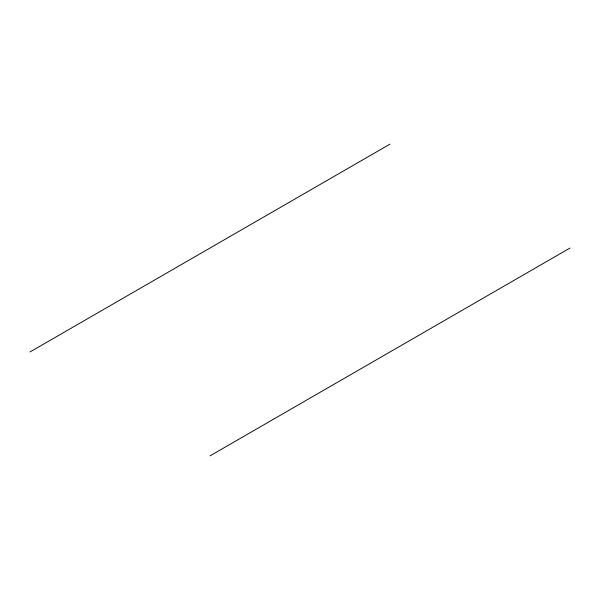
<?xml version="1.0" encoding="UTF-8"?>
<svg xmlns="http://www.w3.org/2000/svg" width="600" height="600" viewBox="0 0 600 600"><rect width="100%" height="100%" fill="white"/><g stroke="black" fill="none" stroke-linecap="round" stroke-linejoin="round"><path stroke-width="0.9" d="M30 351.96L390 144.12M210 455.88L570 248.04"/></g></svg>
